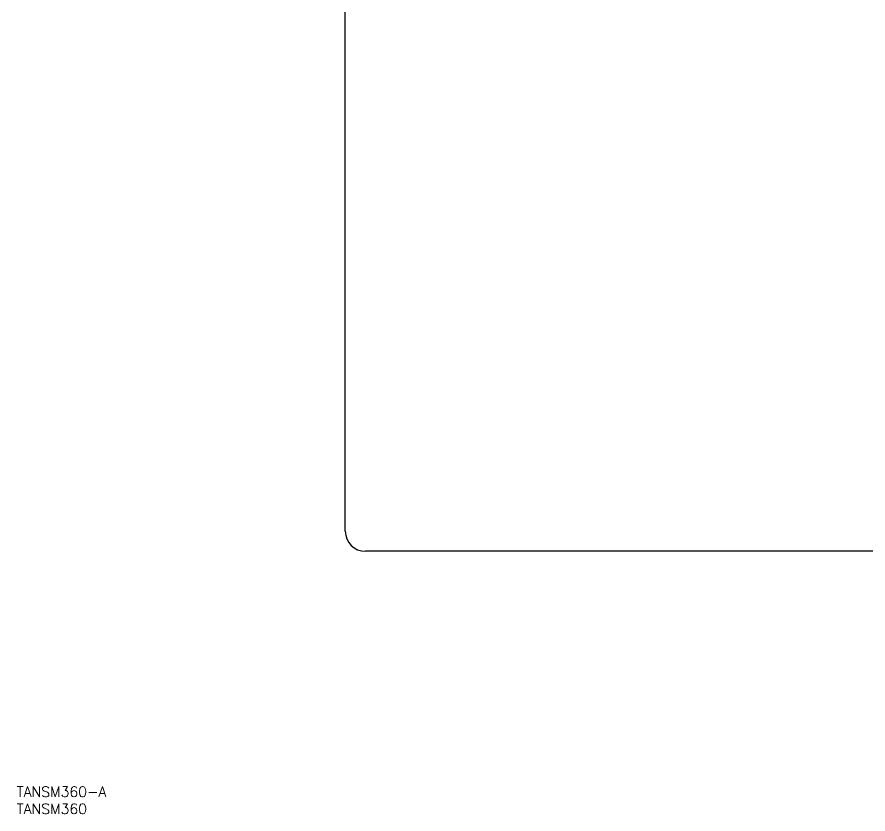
# Model space of a CAD drawing. Extents: x -277 to 885, y -771 to 197.
# Drawn here: x -276.8 to -28.4, y -770.7 to -537.9 of the extents above; entities that cross this region are included whole.
import ezdxf

# ---------------------------------------------------------------- set-up
doc = ezdxf.new("R2010")
doc.units = 0
doc.layers.get('0').update_dxf_attribs({"linetype": 'CONTINUOUS'})
doc.styles.get("Standard").update_dxf_attribs({"font": 'txt.shx', "height": 3, "bigfont": 'bigfont.shx'})

msp = doc.modelspace()

# ---------------------------------------------------------------- linework, layer by layer
at = {"color": 7, "linetype": 'CONTINUOUS'}
for p, q in [((-181.02, -688.08), (-181.02, -417.16)), ((174.88, -693.98), (-175.12, -693.98))]:
    msp.add_line(p, q, dxfattribs=at)
msp.add_arc((-175.12, -688.08), 5.9, 180, 270, dxfattribs=at)

# ---------------------------------------------------------------- texts
for s, p in [('TANSM360-A', (-276.98, -765.72)), ('TANSM360', (-276.98, -770.72))]:
    msp.add_text(s, height=3, dxfattribs=at).set_placement(p)

doc.saveas('drawing.dxf')
